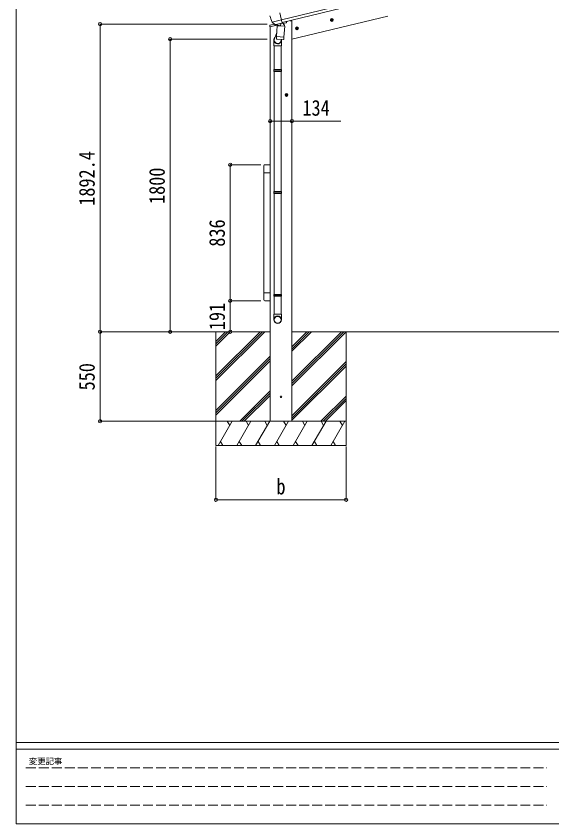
# Model space of a CAD drawing. Units: millimetres at full size. Extents: x -5590 to 5652, y -3902 to 3858.
# Drawn here: x -5590 to -2298, y -3902 to 1066 of the extents above; entities that cross this region are included whole.
import ezdxf
from ezdxf.enums import TextEntityAlignment as Align

# ---------------------------------------------------------------- set-up
doc = ezdxf.new("R2010")
doc.units = ezdxf.units.MM
doc.header["$LTSCALE"] = 20
doc.header["$PDMODE"] = 32
doc.header["$PDSIZE"] = 20
doc.linetypes.add('DASHED3', pattern=[4, 3, -1])
for name, color, linetype, lineweight in [('0-0_0', 7, 'Continuous', 9), ('0-1_本体', 4, 'Continuous', 9), ('0-2_部品', 7, 'Continuous', 9), ('0-A_寸法', 6, 'Continuous', 9), ('1-1_GLASS', 4, 'Continuous', 9), ('1-2_GLASS_SEAL', 7, 'Continuous', 9), ('1-A', 6, 'Continuous', 9), ('F-0_240', 7, 'Continuous', 9)]:
    doc.layers.add(name, color=color, linetype=linetype, lineweight=lineweight)
doc.styles.add('ＭＳ ゴシック', font='')
doc.styles.get('ＭＳ ゴシック').set_extended_font_data('MS Gothic')

msp = doc.modelspace()

# ---------------------------------------------------------------- linework, layer by layer
at = {"layer": '0-0_0'}
for p, q in [((-4029.32, -875.44), (-4379.6, -875.44)), ((-4362.32, -875.44), (-4362.32, -1575.44)), ((-4362.32, -1146.94), (-4090.82, -875.44)), ((-4362.32, -1161.08), (-4076.68, -875.44)), ((-4362.32, -1175.22), (-4062.53, -875.44)), ((-4362.32, -934.81), (-4302.95, -875.44)), ((-4362.32, -948.95), (-4288.81, -875.44)), ((-4362.32, -963.09), (-4274.67, -875.44)), ((-3895.32, -875.44), (-1885.97, -875.44)), ((-3895.32, -1207.7), (-3563.06, -875.44)), ((-3895.32, -1179.41), (-3591.34, -875.44)), ((-3895.32, -1193.56), (-3577.2, -875.44)), ((-3895.32, -995.57), (-3775.19, -875.44)), ((-3895.32, -981.42), (-3789.33, -875.44)), ((-3895.32, -967.28), (-3803.47, -875.44)), ((-3562.32, -875.44), (-3562.32, -1575.44)), ((-4362.32, -1359.07), (-4029.32, -1026.07)), ((-4362.32, -1373.21), (-4029.32, -1040.21)), ((-4362.32, -1387.35), (-4029.32, -1054.35)), ((-3895.32, -1391.54), (-3562.32, -1058.55)), ((-3895.32, -1405.69), (-3562.32, -1072.69)), ((-3895.32, -1419.83), (-3562.32, -1086.83)), ((-4216.56, -1425.44), (-4029.32, -1238.2)), ((-4202.41, -1425.44), (-4029.32, -1252.34)), ((-4188.27, -1425.44), (-4029.32, -1266.49)), ((-3717.08, -1425.44), (-3562.32, -1270.68)), ((-3702.94, -1425.44), (-3562.32, -1284.82)), ((-3688.79, -1425.44), (-3562.32, -1298.96)), ((-3562.32, -1425.44), (-4362.32, -1425.44)), ((-4349.62, -1575.44), (-4263.01, -1425.44)), ((-4278.02, -1451.42), (-4293.02, -1425.44)), ((-4234.15, -1575.44), (-4147.54, -1425.44)), ((-4162.55, -1451.42), (-4177.55, -1425.44)), ((-4118.68, -1575.44), (-4032.07, -1425.44)), ((-4047.07, -1451.42), (-4062.08, -1425.44)), ((-4003.21, -1575.44), (-3916.6, -1425.44)), ((-3931.6, -1451.42), (-3946.61, -1425.43)), ((-3887.74, -1575.44), (-3801.13, -1425.44)), ((-3816.13, -1451.42), (-3831.13, -1425.44)), ((-3772.27, -1575.44), (-3685.66, -1425.44)), ((-3715.66, -1425.44), (-3700.66, -1451.42)), ((-3656.8, -1575.44), (-3570.19, -1425.44)), ((-3600.19, -1425.44), (-3585.19, -1451.42)), ((-4362.32, -1575.44), (-3562.32, -1575.44)), ((-4334.62, -1549.46), (-4319.62, -1575.44)), ((-4219.15, -1549.46), (-4204.15, -1575.44)), ((-4103.68, -1549.46), (-4088.68, -1575.44)), ((-3988.21, -1549.46), (-3973.21, -1575.44)), ((-3872.74, -1549.46), (-3857.74, -1575.44)), ((-3757.27, -1549.46), (-3742.27, -1575.44)), ((-3641.8, -1549.46), (-3626.8, -1575.44))]:
    msp.add_line(p, q, dxfattribs=at)
at = {"layer": '0-1_本体'}
for p, q in [((-3959.25, 1042.4), (-3476.21, 1159.72)), ((-3955.27, 1025.83), (-3472.19, 1143.16)), ((-3895.32, 924.44), (-3306.54, 1065.8)), ((-4029.32, 1001.46), (-4029.32, -1425.44)), ((-3895.32, 1037.56), (-3906.94, 1037.56)), ((-3895.32, 1037.56), (-3895.32, -1425.44))]:
    msp.add_line(p, q, dxfattribs=at)
at = {"layer": '0-2_部品'}
for p, q in [((-3660.29, 1040), (-3640.84, 1044.67)), ((-3655.73, 1047.78), (-3657.86, 1040.59)), ((-3648.43, 1049.53), (-3655.73, 1047.78)), ((-3648.23, 1032.61), (-3652.9, 1052.06)), ((-3643.27, 1044.09), (-3648.43, 1049.53)), ((-3645.4, 1036.89), (-3643.27, 1044.09)), ((-4031.88, 1000.84), (-3989.17, 1011.09)), ((-4031.88, 1007.73), (-4031.88, 1000.84)), ((-4003.37, 1016.94), (-4029.58, 1010.65)), ((-4016.7, 1028.87), (-3959.19, 1042.68)), ((-3999.84, 1013.96), (-4016.22, 1028.45)), ((-3997.13, 1013.39), (-3989.61, 1015.2)), ((-3996.3, 1013.5), (-3994.77, 1013.86)), ((-3994.77, 1013.86), (-3958.06, 1022.68)), ((-3992.93, 1013.64), (-3992.98, 1012.9)), ((-3992.23, 1011.86), (-3966.41, 1005.42)), ((-3985.31, 1006.51), (-3989.98, 939.67)), ((-3939.62, 1003.31), (-3985.31, 1006.51)), ((-3983.53, 1009.69), (-3983.76, 1006.4)), ((-3964.02, 1020.85), (-3965.04, 1006.25)), ((-3958.06, 1022.68), (-3956.53, 1023.04)), ((-3954.98, 1025.15), (-3954.04, 1025.08)), ((-3954.04, 1025.08), (-3940.72, 1009.77)), ((-3950.04, 1020.49), (-3931.15, 1025.02)), ((-3944.29, 936.48), (-3939.62, 1003.31)), ((-3940.72, 1009.77), (-3941.17, 1003.42)), ((-3927.32, 1033.2), (-3927.32, 1029.89)), ((-3869.65, 996.42), (-3871.79, 989.23)), ((-3862.36, 998.18), (-3869.65, 996.42)), ((-3862.15, 981.26), (-3866.82, 1000.7)), ((-3857.19, 992.73), (-3862.36, 998.18)), ((-3988.25, 964.44), (-4002.95, 925.89)), ((-3874.21, 988.65), (-3854.76, 993.31)), ((-3859.32, 985.54), (-3857.19, 992.73)), ((-4006.31, 883.8), (-4006.31, 918.16)), ((-3990.84, 927.21), (-3989.97, 939.67)), ((-3990.45, 925.85), (-3990.45, 925.85)), ((-3944.29, 936.48), (-3989.98, 939.67)), ((-3989, 925.07), (-3947.3, 922.15)), ((-3958.91, 922.96), (-3963.46, 911.64)), ((-3960.31, 918.46), (-3960.31, 883.8)), ((-3944.31, 936.48), (-3945.19, 923.78)), ((-3960.31, 883.8), (-4006.31, 883.8)), ((-4004.31, 883.8), (-4004.31, 737.11)), ((-3962.31, 883.8), (-3962.31, 737.11)), ((-4006.31, 735.11), (-4005.31, 737.11)), ((-3960.31, 735.11), (-4006.31, 735.11)), ((-3960.31, 727.11), (-4006.31, 727.11)), ((-3961.31, 737.11), (-4005.31, 737.11)), ((-3961.31, 725.11), (-4005.31, 725.11)), ((-4004.31, 725.11), (-4004.31, -12.08)), ((-3962.31, 725.11), (-3962.31, -12.08)), ((-3960.31, 735.11), (-3961.31, 737.11)), ((-3960.31, 727.11), (-3961.31, 725.11)), ((-3960.31, 735.11), (-3960.31, 727.11)), ((-3918.82, 581.06), (-3938.82, 581.06)), ((-3928.82, 588.57), (-3935.32, 584.82)), ((-3935.32, 584.82), (-3935.32, 577.31)), ((-3935.32, 577.31), (-3928.82, 573.56)), ((-3928.82, 571.06), (-3928.82, 591.06)), ((-3922.32, 584.82), (-3928.82, 588.57)), ((-4006.31, -14.08), (-4005.31, -12.08)), ((-3960.31, -14.08), (-4006.31, -14.08)), ((-3960.31, -22.08), (-4006.31, -22.08)), ((-3961.31, -12.08), (-4005.31, -12.08)), ((-3961.31, -24.08), (-4005.31, -24.08)), ((-4004.31, -24.08), (-4004.31, -767.27)), ((-3962.31, -24.08), (-3962.31, -767.27)), ((-3960.31, -14.08), (-3961.31, -12.08)), ((-3960.31, -22.08), (-3961.31, -24.08)), ((-3960.31, -14.08), (-3960.31, -22.08)), ((-4006.31, -647.27), (-4005.31, -645.27)), ((-3961.31, -645.27), (-4005.31, -645.27)), ((-3960.31, -647.27), (-3961.31, -645.27)), ((-3960.31, -647.27), (-4006.31, -647.27)), ((-3960.31, -655.27), (-4006.31, -655.27)), ((-3961.31, -657.27), (-4005.31, -657.27)), ((-4004.31, -657.27), (-4004.31, -767.27)), ((-3962.31, -657.27), (-3962.31, -767.27)), ((-3960.31, -655.27), (-3961.31, -657.27)), ((-3960.31, -647.27), (-3960.31, -655.27)), ((-4006.31, -801.41), (-4006.31, -767.27)), ((-3960.31, -767.27), (-4006.31, -767.27)), ((-3960.31, -801.41), (-3960.31, -767.27))]:
    msp.add_line(p, q, dxfattribs=at)
for points in [[(-3964.33, 1021.27), (-3954.61, 1023.6), (-3969.76, 1086.72)], [(-4016.97, 1029.45), (-4016.38, 1028.6), (-4016.22, 1028.45)], [(-3964.33, 1021.27), (-3964.57, 1021.11), (-3989.34, 1015.17), (-3989.61, 1015.2)], [(-3657.86, 1040.59), (-3652.7, 1035.14), (-3645.4, 1036.89)], [(-3871.79, 989.23), (-3866.62, 983.78), (-3859.32, 985.54)], [(-4006.31, 735.11), (-4006.31, 727.11), (-4005.31, 725.11)], [(-3928.82, 573.56), (-3922.32, 577.31), (-3922.32, 584.82)], [(-4006.31, -14.08), (-4006.31, -22.08), (-4005.31, -24.08)], [(-4006.31, -647.27), (-4006.31, -655.27), (-4005.31, -657.27)]]:
    msp.add_lwpolyline(points, dxfattribs=at)
for centre, radius in [((-3650.57, 1042.34), 8.5), ((-3650.57, 1042.34), 7.7), ((-3650.57, 1042.34), 6.5), ((-3864.49, 990.98), 8.5), ((-3864.49, 990.98), 7.7), ((-3864.49, 990.98), 6.5), ((-3928.82, 581.06), 8.5), ((-3928.82, 581.06), 7.7), ((-3928.82, 581.06), 6.5)]:
    msp.add_circle(centre, radius, dxfattribs=at)
at = {"layer": '0-2_部品', "color": 4}
msp.add_circle((-3962.32, -1275.44), 4.5, dxfattribs=at)
at = {"layer": '0-2_部品'}
for centre, radius, start, end in [((-3833.67, 1115.27), 202.4, 193.5, 205.09125), ((-4028.88, 1007.73), 3, 103.5, 180), ((-3996.41, 1013.98), 0.5, 248.23754, 283.5), ((-3993.43, 1013.67), 0.5, 356, 103.5), ((-3991.98, 1012.83), 1, 176, 256), ((-3966.06, 1006.39), 1.03, 250.03897, 351.96569), ((-3963.42, 1020.77), 0.604, 100.59842, 172.20595), ((-3956.65, 1023.53), 0.5, 283.5, 318.76246), ((-3932.32, 1029.89), 5, 283.5, 0), ((-3976.31, 918.16), 30, 177.45142, 180), ((-3988.9, 927.03), 1.95, 175.04017, 217.47766), ((-3988.86, 927.06), 2, 217.40962, 266), ((-3947.16, 924.15), 2, 266, 349.46843)]:
    msp.add_arc(centre, radius, start, end, dxfattribs=at)
for centre, major_axis, ratio, start_param, end_param in [((-3997.86, 1016.21), (-0.73, -2.92), 0.997631, 5.8041905, 6.6006116), ((-3997.8, 1016.44), (2.63, 3.16), 0.650902, 4.0958226, 4.1686332), ((-3997.83, 1016.31), (-0.73, -2.92), 0.997631, 0.3902369, 0.4789948), ((-3983.31, 918.46), (23, 0), 0.996195, 2.3585569, 6.3253237), ((-3983.31, 918.46), (21, 0), 0.996195, 2.7786684, 5.9512394), ((-3983.31, -799.67), (-23, 0), 0.996195, 3.1415927, 6.2831853), ((-3983.31, -801.41), (-23, 0), 0.996195, 3.1415927, 6.2831853), ((-3983.31, -801.41), (0, -23.43), 0.981806, 4.712389, 7.8539816)]:
    msp.add_ellipse(centre, major_axis=major_axis, ratio=ratio, start_param=start_param, end_param=end_param, dxfattribs=at)
msp.add_ellipse((-3983.31, -801.41), major_axis=(21, 0), ratio=0.996195, dxfattribs=at)
at = {"layer": '0-A_寸法'}
for p, q in [((-5074.51, 1016.96), (-4047.84, 1016.96)), ((-5074.51, 1016.96), (-5074.51, -875.44)), ((-4643.85, 924.54), (-4047.84, 924.54)), ((-4643.85, -875.44), (-4643.85, 924.54)), ((-4029.32, 420.61), (-3895.32, 420.61)), ((-3895.32, 420.61), (-3595.32, 420.61)), ((-4274.59, 151.56), (-4274.59, -684.44)), ((-5074.51, -875.44), (-4362.32, -875.44)), ((-5074.51, -1425.44), (-5074.51, -875.44)), ((-4643.85, -875.44), (-4047.84, -875.44)), ((-5074.51, -1425.44), (-4362.32, -1425.44)), ((-4362.32, -1908.75), (-4362.32, -1581.3)), ((-3562.32, -1908.75), (-3562.32, -1581.3)), ((-3562.32, -1908.75), (-4362.32, -1908.75))]:
    msp.add_line(p, q, dxfattribs=at)
for p in [(-5074.51, 1016.96), (-4643.85, 924.54), (-4029.32, 420.61), (-3895.32, 420.61), (-5074.51, -875.44), (-4643.85, -875.44), (-5074.51, -1425.44), (-4362.32, -1908.75), (-3562.32, -1908.75)]:
    msp.add_point(p, dxfattribs=at)
at = {"layer": '1-1_GLASS'}
for p, q in [((-4067.32, 102.96), (-4067.32, -635.76)), ((-4029.32, -635.64), (-4029.32, 102.96))]:
    msp.add_line(p, q, dxfattribs=at)
at = {"layer": '1-2_GLASS_SEAL'}
for p, q in [((-4062.82, 152.16), (-4033.82, 152.16)), ((-4068.32, 102.96), (-4068.32, 146.66)), ((-4028.32, 102.96), (-4068.32, 102.96)), ((-4028.32, 146.66), (-4028.32, 102.96)), ((-4027.82, 138.66), (-4028.32, 138.66)), ((-4027.82, 103.66), (-4028.32, 103.66)), ((-4068.32, -635.64), (-4068.32, -679.34)), ((-4028.32, -635.64), (-4068.32, -635.64)), ((-4028.32, -679.34), (-4028.32, -635.64)), ((-4062.82, -684.84), (-4033.82, -684.84))]:
    msp.add_line(p, q, dxfattribs=at)
for centre, start, end in [((-4062.82, 146.66), 90, 180), ((-4033.82, 146.66), 0, 90), ((-4062.82, -679.34), 180, 270), ((-4033.82, -679.34), 270, 0)]:
    msp.add_arc(centre, 5.5, start, end, dxfattribs=at)
at = {"layer": '1-A'}
for p, q in [((-4274.59, 151.56), (-4086.33, 151.56)), ((-4274.59, -684.44), (-4086.33, -684.44)), ((-4274.59, -875.44), (-4274.59, -684.44)), ((-4274.59, -875.44), (-4086.33, -875.44))]:
    msp.add_line(p, q, dxfattribs=at)
for p in [(-4274.59, 151.56), (-4274.59, -684.44), (-4274.59, -875.44)]:
    msp.add_point(p, dxfattribs=at)
at = {"layer": 'F-0_240', "color": 5}
for p, q in [((-5590.3, 3858.23), (-5590.3, -3901.77)), ((-5590.3, -3401.77), (5369.7, -3401.77)), ((-5590.3, -3441.77), (3591.86, -3441.77)), ((-5590.3, -3901.77), (5369.7, -3901.77))]:
    msp.add_line(p, q, dxfattribs=at)
at = {"layer": 'F-0_240', "color": 4, "linetype": 'DASHED3'}
for p, q in [((-5530.3, -3556.77), (-2328.14, -3556.77)), ((-5530.3, -3671.77), (-2328.14, -3671.77)), ((-5530.3, -3786.77), (-2328.14, -3786.77))]:
    msp.add_line(p, q, dxfattribs=at)

# ---------------------------------------------------------------- texts
at = {"layer": '0-A_寸法', "color": 7, "style": 'ＭＳ ゴシック', "width": 0.85}
for s, p in [('134', (-3830.82, 424.61)), ('b', (-3990.82, -1904.75))]:
    msp.add_text(s, height=96.77, dxfattribs=at).set_placement(p, align=Align.BOTTOM_LEFT)
for s, p in [('1892.4', (-5078.51, -100.24)), ('1800', (-4647.85, -89.45)), ('550', (-5078.51, -1235.94))]:
    msp.add_text(s, height=96.77, rotation=90, dxfattribs=at).set_placement(p, align=Align.BOTTOM_LEFT)
at = {"layer": '1-A', "color": 7, "style": 'ＭＳ ゴシック', "width": 0.85}
for s, p in [('836', (-4278.59, -351.94)), ('191', (-4278.59, -865.44))]:
    msp.add_text(s, height=96.77, rotation=90, dxfattribs=at).set_placement(p, align=Align.BOTTOM_LEFT)
at = {"layer": 'F-0_240', "style": 'ＭＳ ゴシック'}
msp.add_text('変更記事', height=36.66, dxfattribs=at).set_placement((-5512.15, -3546.77), align=Align.BOTTOM_LEFT)

doc.saveas('drawing.dxf')
